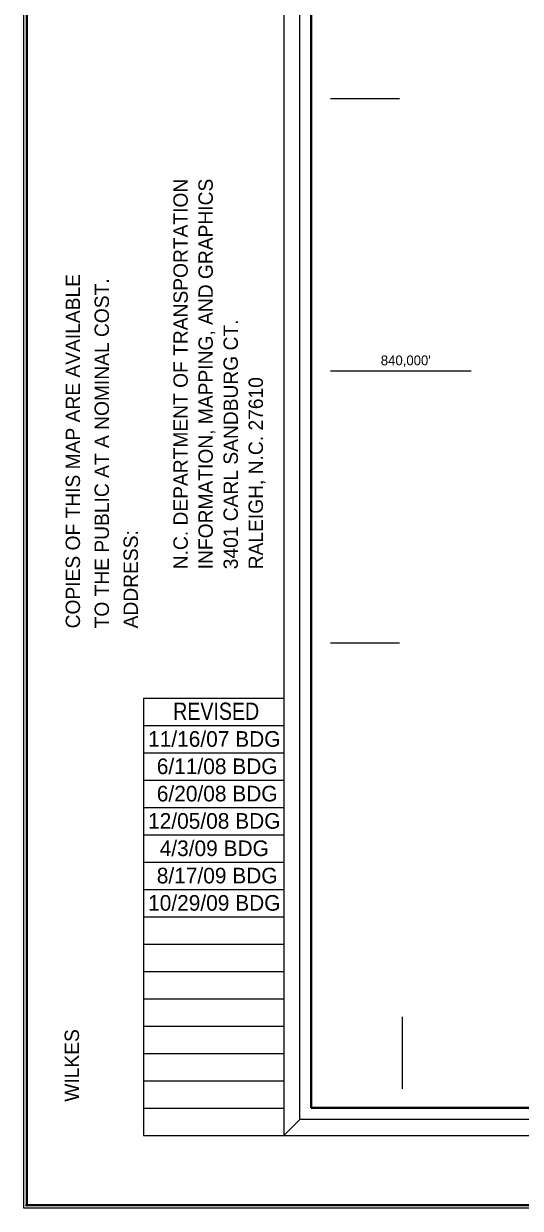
# Model space of a CAD drawing. Extents: x 372711 to 470338, y 246649 to 457451.
# Drawn here: x 373707 to 379272, y 246649 to 259919 of the extents above; entities that cross this region are included whole.
import ezdxf
from ezdxf.enums import TextEntityAlignment as Align

# ---------------------------------------------------------------- set-up
doc = ezdxf.new("R2010")
doc.units = 0
doc.header["$LTSCALE"] = 48
doc.header["$PDMODE"] = 32
doc.header["$PDSIZE"] = 24
for name, color, linetype, lineweight in [('1', 7, 'Continuous', 25), ('20', 7, 'Continuous', 40), ('61', 7, 'Continuous', 13)]:
    doc.layers.add(name, color=color, linetype=linetype, lineweight=lineweight)

msp = doc.modelspace()

# ---------------------------------------------------------------- linework, layer by layer
at = {"layer": '1', "lineweight": 13}
msp.add_lwpolyline([(470338.03, 246648.62), (373707.38, 246648.62), (373707.38, 303045.66), (470338.03, 303045.66)], close=True, dxfattribs=at)
at = {"layer": '1'}
msp.add_point((373742.39, 246683.62), dxfattribs=at)
at = {"layer": '20', "lineweight": 25}
for p, q in [((375050.02, 252363.42), (376621.05, 252363.42)), ((375050.02, 252363.42), (375050.02, 247466.05)), ((375050.02, 252057.31), (376621.05, 252057.31)), ((375050.02, 251751.23), (376621.05, 251751.23)), ((375050.02, 251445.15), (376621.05, 251445.15)), ((375050.02, 251139.07), (376621.05, 251139.07)), ((375050.02, 250832.99), (376621.05, 250832.99)), ((375050.02, 250526.91), (376621.05, 250526.91)), ((375050.02, 250220.83), (376621.05, 250220.83)), ((375050.02, 249914.72), (376621.05, 249914.72)), ((375050.02, 249608.64), (376621.05, 249608.64)), ((375050.02, 249302.56), (376621.05, 249302.56)), ((375050.02, 248996.48), (376621.05, 248996.48)), ((375050.02, 248690.4), (376621.05, 248690.4)), ((375050.02, 248384.32), (376621.05, 248384.32)), ((375050.02, 248078.21), (376621.05, 248078.21)), ((375050.02, 247772.13), (376621.05, 247772.13)), ((375050.02, 247466.05), (376621.05, 247466.05))]:
    msp.add_line(p, q, dxfattribs=at)
at = {"layer": '20'}
for points in [[(373742.39, 303010.66), (470303.03, 303010.66), (470303.03, 246683.62), (373742.39, 246683.62)], [(376930.24, 301901.69), (469377.52, 301901.69), (469377.52, 247775.33), (376930.24, 247775.33)]]:
    msp.add_lwpolyline(points, close=True, dxfattribs=at)
at = {"layer": '20', "lineweight": 13}
msp.add_lwpolyline([(376621.05, 302227.16), (376621.05, 247466.05), (376799.6, 247644.72), (376799.6, 302032.33), (469508.13, 302032.33), (469508.13, 247644.72), (376799.6, 247644.72), (376621.05, 247466.05), (469686.71, 247466.05), (469686.71, 302227.16)], close=True, dxfattribs=at)
at = {"layer": '61'}
for p, q in [((377143.47, 259080), (377917.47, 259080)), ((377143.47, 256032), (378721.97, 256032)), ((377143.47, 252984), (377917.47, 252984)), ((377952, 247988.56), (377952, 248793.06))]:
    msp.add_line(p, q, dxfattribs=at)

# ---------------------------------------------------------------- texts
at = {"layer": '20'}
for s, p in [('N.C. DEPARTMENT OF TRANSPORTATION', (375545.5, 253807.23)), ('INFORMATION, MAPPING, AND GRAPHICS', (375826.42, 253807.23)), ('COPIES OF THIS MAP ARE AVAILABLE', (374338.42, 253145.17)), ('TO THE PUBLIC AT A NOMINAL COST.', (374662.77, 253145.17)), ('3401 CARL SANDBURG CT.', (376107.35, 253807.23)), ('RALEIGH, N.C. 27610', (376388.27, 253807.23)), ('ADDRESS:', (374987.11, 253145.17))]:
    msp.add_text(s, height=160.9, rotation=90, dxfattribs=at).set_placement(p)
at = {"layer": '20', "width": 0.85}
msp.add_text('REVISED', height=193.1, dxfattribs=at).set_placement((375382.37, 252120.38))
at = {"layer": '20'}
for s, p in [('11/16/07 BDG', (375842.82, 251818.94)), (' 6/11/08 BDG', (375842.82, 251512.86)), (' 6/20/08 BDG', (375842.82, 251206.78)), ('12/05/08 BDG', (375842.82, 250900.7)), (' 4/3/09 BDG ', (375842.82, 250594.62)), (' 8/17/09 BDG', (375842.82, 250288.54)), ('10/29/09 BDG', (375842.82, 249982.43))]:
    msp.add_text(s, height=175, dxfattribs=at).set_placement(p, align=Align.CENTER)
msp.add_text('WILKES      ', height=160.9, rotation=90, dxfattribs=at).set_placement((374327.21, 248428.46), align=Align.CENTER)
at = {"layer": '61'}
msp.add_text("840,000'", height=110, dxfattribs=at).set_placement((377988.74, 256092.57), align=Align.CENTER)

doc.saveas('drawing.dxf')
